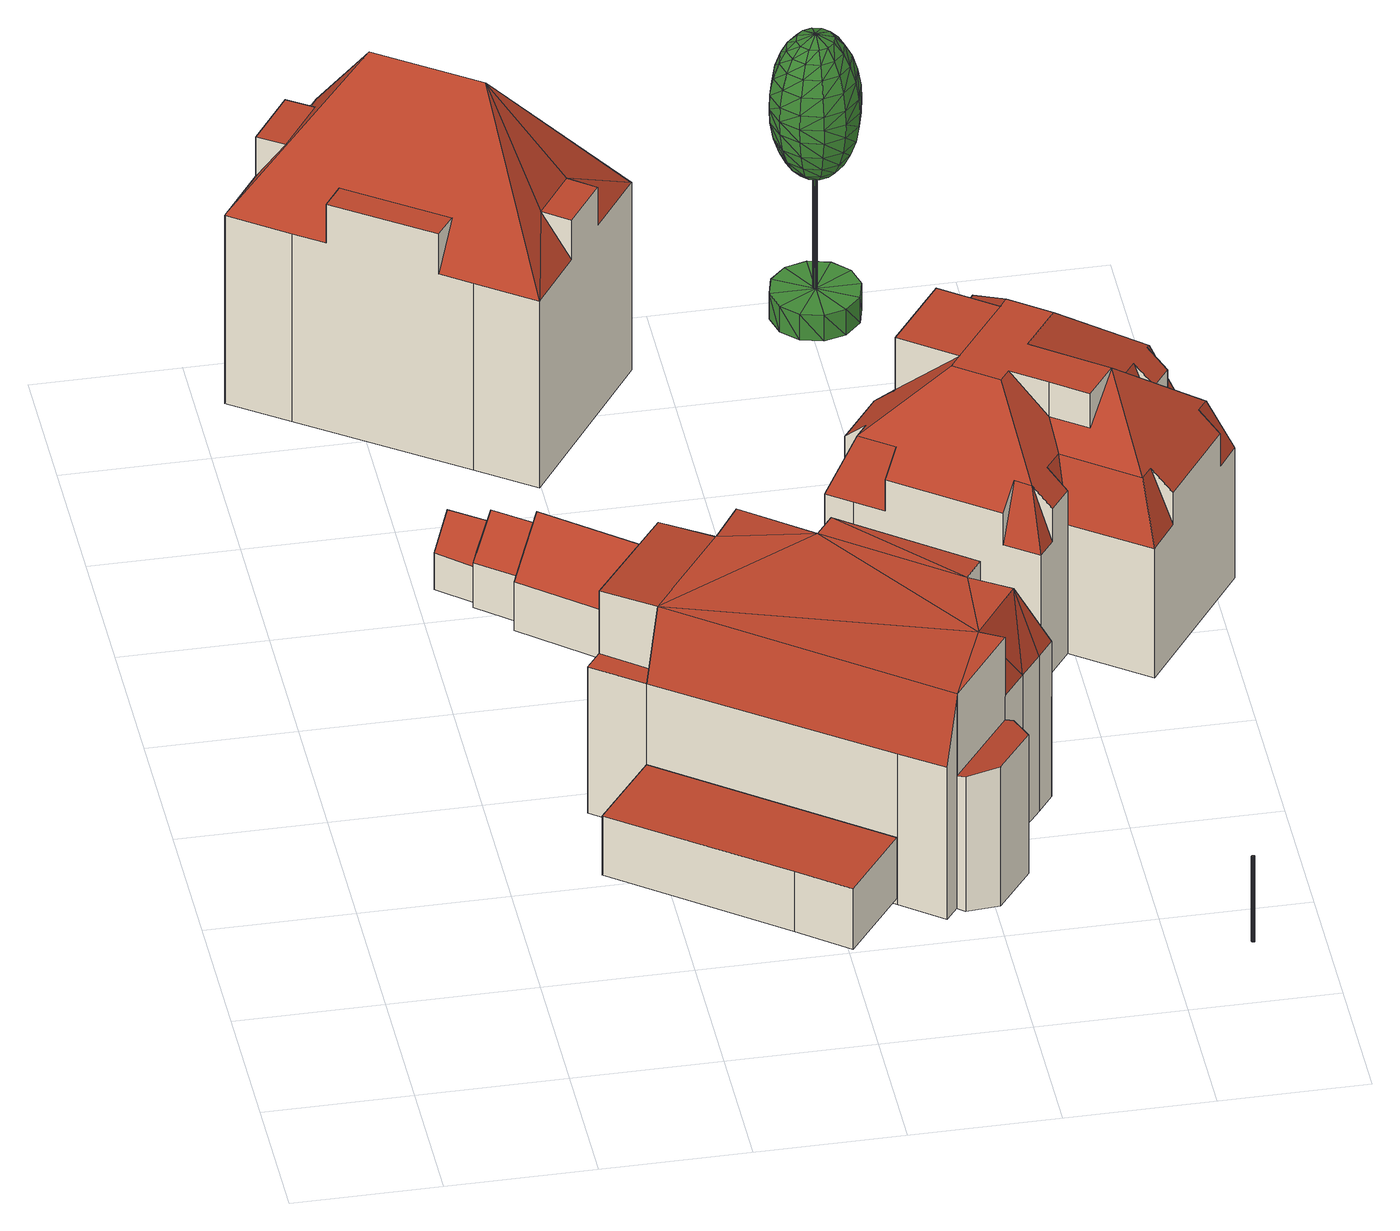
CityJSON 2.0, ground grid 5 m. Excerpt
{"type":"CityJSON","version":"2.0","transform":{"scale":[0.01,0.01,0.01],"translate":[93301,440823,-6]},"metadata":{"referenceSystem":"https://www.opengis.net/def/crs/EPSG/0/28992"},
"CityObjects":{
"building1":{"type":"Building","attributes":{"statusOmschr":"Pand in gebruik","aantalBouwlagen":1,"yearOfConstruction":1918},"address":[{"country":"Nederland","locality":"Rotterdam"}],"geometry":[{"type":"Solid","lod":"2","boundaries":[[[[0,1,2,3]],[[2,1,4,5,6]],[[7,8,0,3,9]],[[8,4,1,0]],[[4,8,7,5]],[[5,7,9,6]],[[6,9,3,2]]]],"semantics":{"surfaces":[{"type":"WallSurface"},{"type":"RoofSurface"},{"type":"GroundSurface"}],"values":[[0,1,2,0,0,0,0]]}}]},
"building2":{"type":"Building","attributes":{"statusOmschr":"Pand in gebruik","aantalBouwlagen":1,"yearOfConstruction":1918},"address":[{"country":"Nederland","locality":"Rotterdam"}],"geometry":[{"type":"Solid","lod":"2","boundaries":[[[[10,11,12,13,14,15,16]],[[17,10,16,18]],[[17,19,20,21,11,10]],[[19,22,23,24,20]],[[23,22,25,26]],[[27,28,29,30]],[[31,32,33,34]],[[35,34,33,36,37]],[[26,38,13,39]],[[39,13,12,40]],[[40,12,11,21]],[[29,32,31,41,30]],[[30,41,42,43]],[[43,42,44,14]],[[14,44,45,15]],[[29,28,25,22,19,17,18,36,33,32]],[[13,38,27,30,43,14]],[[40,24,23,26,39]],[[20,24,40,21]],[[42,41,31,34,35]],[[25,28,27,38,26]],[[45,44,42,35,37]],[[36,18,16,15,45,37]]]],"semantics":{"surfaces":[{"type":"RoofSurface"},{"type":"WallSurface"},{"type":"GroundSurface"}],"values":[[0,1,1,1,1,1,1,1,1,1,1,1,1,1,1,2,0,0,0,0,1,0,1]]}}]},
"building3":{"type":"Building","attributes":{"statusOmschr":"Pand in gebruik","typeOmschr":"vrijstaand","aantalBouwlagen":3,"hoogste_bouwlaag":2,"laagste_bouwlaag":0,"yearOfConstruction":1931},"address":[{"country":"Nederland","locality":"Rotterdam","thoroughfareNumber":"1","thoroughfareName":"Plaszicht","postcode":"3054AV"}],"geometry":[{"type":"Solid","lod":"2","boundaries":[[[[46,47,48,49]],[[50,51,52]],[[53,54,55]],[[56,57,58]],[[59,60,61]],[[62,63,64]],[[65,66,67]],[[68,69,70]],[[71,72,73]],[[48,74,75,49]],[[76,46,49,75]],[[77,47,46,76]],[[78,79,80,81]],[[82,83,79,78]],[[83,82,84,85,60,59,57,56]],[[85,84,86,87]],[[63,62,87,86,88,89,66,65]],[[89,88,90,91]],[[70,69,91,90,92,93,71,73]],[[47,77,81,80,50,52,94]],[[95,96,74,48,97,55,54]],[[96,95,93,92]],[[47,94,97,48]],[[98,72,93]],[[72,71,93]],[[98,91,68]],[[68,91,69]],[[98,68,72]],[[74,96,92,90,88,86,84,82,78,81,77,76,75]],[[94,52,51,53,55,97]],[[56,58,61,60,85,99,80,79,83]],[[91,98,99,85,87,62,64,67,66,89]],[[53,51,50,80,99,98,93,95,54]],[[59,61,58,57]],[[64,63,65,67]],[[68,70,73,72]]]],"semantics":{"surfaces":[{"type":"RoofSurface"},{"type":"WallSurface"},{"type":"GroundSurface"}],"values":[[0,1,1,1,1,1,1,1,1,1,1,1,1,1,1,1,1,1,1,1,1,1,1,0,0,0,0,0,2,0,0,0,0,0,0,0]]}}]},
"building4":{"type":"Building","attributes":{"statusOmschr":"Pand in gebruik","typeOmschr":"vrijstaand","aantalBouwlagen":3,"hoogste_bouwlaag":1,"laagste_bouwlaag":1,"yearOfConstruction":1918},"address":[{"country":"Nederland","locality":"Rotterdam","thoroughfareNumber":"195","thoroughfareName":"Straatweg","postcode":"3054AD"}],"geometry":[{"type":"Solid","lod":"2","boundaries":[[[[100,101,102,103]],[[104,105,106]],[[105,107,108]],[[109,104,106]],[[106,105,110]],[[109,106,111]],[[104,112,105]],[[113,114,104]],[[114,112,104]],[[112,107,105]],[[115,105,108]],[[106,116,111]],[[117,104,109]],[[103,102,112]],[[118,119,120,121]],[[121,120,122,123]],[[123,122,124,125]],[[126,127,125,124]],[[128,129,127,126]],[[130,131,132,133,117,109,111,116]],[[134,135,133,132]],[[134,136,137,138,139,135]],[[140,141,137,136]],[[141,140,142,101,100,143,144,145]],[[102,146,147,148]],[[148,147,149,150]],[[101,142,146,102]],[[145,144,114,151]],[[151,114,113,152]],[[152,113,139,138]],[[153,150,149,119,118]],[[115,129,128,154,155]],[[108,107,156,129,115]],[[155,154,157,158]],[[158,157,131,130]],[[153,118,156,107]],[[143,100,103,112]],[[105,115,155]],[[110,158,130]],[[110,155,158]],[[110,105,155]],[[126,124,122,120,119,149,147,146,142,140,136,134,132,131,157,154,128]],[[116,110,130]],[[116,106,110]],[[107,112,102,148,150,153]],[[143,112,114,144]],[[135,139,113,104,117,133]],[[137,141,145,151,152,138]],[[127,129,156,118,121,123,125]]]],"semantics":{"surfaces":[{"type":"RoofSurface"},{"type":"WallSurface"},{"type":"GroundSurface"}],"values":[[0,0,0,0,0,0,0,0,0,0,1,1,1,1,1,1,1,1,1,1,1,1,1,1,1,1,1,1,1,1,1,1,1,1,1,1,1,0,0,0,0,2,0,0,0,0,0,0,0]]}}]},
"cityfurniture1":{"type":"CityFurniture","attributes":{"Brondatum":"12-06-2019","Thema":"Lichtmasten","Nivo":"0","Klasse":"Verbindingsweg 2-zijdig","Objecthoogte":"10","Geplaatst_op":"02-12-2010","Datum_laatste_mutatie":"07-06-2019","Straatnaam":"Straatweg","Buurtnaam":"Hillegersberg Noord","Buurt_nummer":"62","Wijknaam":"Hillegersberg-Schiebroek","Wijknummer":"6","Lichtpunttype":"Straatverlichting","Nummer":"20","Beheerobject":"71935/OVL-020","Lamptype":"CPO-TW 140W KL.728","Armatuurtype":"4767 ARM SGS 453 1X CPO-TW 140W K EB OC FG EVSA VLAK GLAS LS-6","Uithoudertype":"UITHOUDER OV CONVERSIEMODEL","Masttype":"TRAMMAST LPH 10M"},"geometry":[{"type":"MultiSurface","lod":"2","boundaries":[[[159,160,161,162]],[[162,161,163,164]],[[164,163,165,166]],[[166,165,167,168]],[[168,167,169,170]],[[170,169,171,172]],[[172,171,173,174]],[[174,173,175,176]],[[176,175,177,178]],[[178,177,179,180]],[[180,179,181,182]],[[182,181,183,184]],[[184,183,185,186]],[[186,185,187,188]],[[188,187,189,190]],[[190,189,191,192]],[[192,191,193,194]],[[194,193,195,196]],[[196,195,197,198]],[[198,197,199,200]],[[200,199,201,202]],[[202,201,203,204]],[[204,203,205,206]],[[206,205,160,159]],[[159,162,164,166,168,170,172,174,176,178,180,182,184,186,188,190,192,194,196,198,200,202,204,206]]]}]},
"building5":{"type":"Building","attributes":{"statusOmschr":"Pand in gebruik","typeOmschr":"vrijstaand","aantalBouwlagen":2,"hoogste_bouwlaag":1,"laagste_bouwlaag":0,"yearOfConstruction":1922},"address":[{"country":"Nederland","locality":"Rotterdam","thoroughfareNumber":"197","thoroughfareName":"Straatweg","postcode":"3054AD"}],"geometry":[{"type":"Solid","lod":"2","boundaries":[[[[207,208,209,210,211]],[[212,213,214,215,216,217,218]],[[219,220,221]],[[222,223,224]],[[225,213,212]],[[226,227,228]],[[229,230,231,227,226]],[[232,233,234]],[[235,236,237]],[[238,239,240]],[[241,242,243]],[[244,245,246]],[[210,247,211]],[[248,249,250]],[[251,252,253]],[[254,255,256]],[[240,257,258]],[[259,260,261]],[[262,261,263]],[[264,265,266]],[[267,268,269]],[[217,270,218]],[[244,246,271,272,273,274,243,242]],[[274,273,275,276,253,252,256,255]],[[277,278,276,275]],[[279,280,281,282]],[[283,284,280,279]],[[285,284,283,286,287,288]],[[287,286,289,208,265,264,260,259]],[[208,289,290,209]],[[247,210,209,290,215,214,249,248]],[[217,216,291,292]],[[237,236,292,291,293,294,232,234]],[[294,293,272,271,219,221,224,223]],[[277,282,281,295,278]],[[229,226,295,281]],[[230,296,239,238,231]],[[285,288,239,296]],[[261,262,257,240]],[[297,298,299]],[[299,298,268,267]],[[276,278,300,251,253]],[[272,293,291,216,215,290,289,286,283,279,282,277,275,273]],[[295,226,228,300,278]],[[281,280,284,285,296,230,229]],[[255,254,301,274]],[[301,241,243,274]],[[245,302,271,246]],[[271,302,220,219]],[[220,302,303,269,304,222,224,221]],[[223,222,304,294]],[[304,233,232,294]],[[305,298,297,306,225,212,218,270]],[[305,217,292,307]],[[250,249,214,225]],[[307,292,236,235]],[[225,214,213]],[[227,231,238,240,258,308,300,228]],[[303,309,308,258,263,310,306,297,299,267,269]],[[233,304,269,307,235,237,234]],[[287,259,261,240,239,288]],[[241,301,309,303,302,245,244,242]],[[306,310,207,211,247,248,250,225]],[[252,251,300,308,309,301,254,256]],[[257,262,263,258]],[[261,260,264,266,207,310,263]],[[265,208,207,266]],[[268,298,305,307,269]],[[305,270,217]]]],"semantics":{"surfaces":[{"type":"RoofSurface"},{"type":"WallSurface"},{"type":"GroundSurface"}],"values":[[0,1,1,1,1,1,1,1,1,1,1,1,1,1,1,1,1,1,1,1,1,1,1,1,1,1,1,1,1,1,1,1,1,1,1,1,1,1,1,1,1,0,2,0,0,0,0,0,0,0,0,0,0,0,0,0,0,0,0,0,0,0,0,0,0,0,0,0,0]]}}]},
"tree1":{"type":"SolitaryVegetationObject","attributes":{"Takvrije_zone":"tot 4,50 meter Bereikt","Boomhoogte":"9-12 m.","Boomstatus":"Niet van toepassing","Aanlegjaar":"2007","Brondatum":"13-06-2019","Thema":"Bomen","Laatste_mutatie":"17-05-2019","Stamdiameter":"15","Kroondiameter":"3","Ontwikkeling":"Blijvende Kroon","Boomsortiment_nederlands":"Sierkers","Boomsortiment":"Prunus 'Umineko'","Beheerobjectomschrijving":"12308.bm3","tree_part":"wortel","Wijk":"Hillegersberg Noord","Buurt":"Hillegersberg Noord - 40","Straat":"Plaszicht","Hoogte":"-1.9797143","Geslacht":"Prunus"},"geometry":[{"type":"MultiSurface","lod":"2","boundaries":[[[311,312,313]],[[314,315,313]],[[315,316,317]],[[318,312,311]],[[317,316,319]],[[320,312,318]],[[319,316,321]],[[322,312,320]],[[321,316,323]],[[324,312,322]],[[323,316,325]],[[326,312,324]],[[325,316,327]],[[328,312,326]],[[327,316,329]],[[330,312,328]],[[329,316,331]],[[332,312,330]],[[331,316,333]],[[334,312,332]],[[333,316,335]],[[336,312,334]],[[314,316,315]],[[335,316,314]],[[313,312,336]],[[336,314,313]],[[335,314,336]],[[334,335,336]],[[333,335,334]],[[332,333,334]],[[331,333,332]],[[330,331,332]],[[329,331,330]],[[328,329,330]],[[327,329,328]],[[326,327,328]],[[325,327,326]],[[324,325,326]],[[323,325,324]],[[322,323,324]],[[321,323,322]],[[320,321,322]],[[319,321,320]],[[318,319,320]],[[317,319,318]],[[311,317,318]],[[315,317,311]],[[313,315,311]]]}]},
"tree2":{"type":"SolitaryVegetationObject","attributes":{"Takvrije_zone":"tot 4,50 meter Bereikt","Boomhoogte":"9-12 m.","Boomstatus":"Niet van toepassing","Aanlegjaar":"2007","Laatste_mutatie":"17-05-2019","Stamdiameter":"15","Kroondiameter":"3","Ontwikkeling":"Blijvende Kroon","Boomsortiment_nederlands":"Sierkers","Boomsortiment":"Prunus 'Umineko'","Beheerobjectomschrijving":"12308.bm3","Brondatum":"13-06-2019","Thema":"Bomen","tree_part":"kruin","Wijk":"Hillegersberg Noord","Buurt":"Hillegersberg Noord - 40","Straat":"Plaszicht","Hoogte":"-1.9797143","Geslacht":"Prunus"},"geometry":[{"type":"MultiSurface","lod":"2","boundaries":[[[337,338,339]],[[340,341,339]],[[342,343,340]],[[344,345,338]],[[342,346,347]],[[348,346,349]],[[350,344,351]],[[352,353,348]],[[354,355,352]],[[356,357,354]],[[358,359,356]],[[360,358,361]],[[344,338,337]],[[362,360,361]],[[337,339,363]],[[364,360,362]],[[365,366,364]],[[365,367,366]],[[368,369,367]],[[370,371,368]],[[372,371,370]],[[373,372,374]],[[348,375,346]],[[376,373,374]],[[353,375,348]],[[353,377,375]],[[352,378,353]],[[379,373,376]],[[379,380,381]],[[382,383,380]],[[382,384,383]],[[385,386,384]],[[387,388,385]],[[389,390,387]],[[391,390,389]],[[391,392,390]],[[393,394,392]],[[393,395,394]],[[396,397,395]],[[398,399,396]],[[400,399,398]],[[401,402,400]],[[403,404,402]],[[403,405,404]],[[406,407,405]],[[406,408,407]],[[409,408,410]],[[411,410,412]],[[413,414,412]],[[415,414,413]],[[415,416,414]],[[417,416,418]],[[417,418,419]],[[420,397,421]],[[422,419,423]],[[424,420,425]],[[426,423,427]],[[428,424,429]],[[430,427,431]],[[432,428,433]],[[434,435,431]],[[436,434,437]],[[432,433,438]],[[439,437,440]],[[438,441,442]],[[440,443,439]],[[442,444,445]],[[446,443,447]],[[445,448,449]],[[450,447,451]],[[449,452,453]],[[451,454,450]],[[453,455,456]],[[457,454,458]],[[456,459,460]],[[461,458,462]],[[460,463,464]],[[462,465,461]],[[464,466,467]],[[468,465,469]],[[430,426,427]],[[426,422,423]],[[422,417,419]],[[470,417,422]],[[471,472,470]],[[473,474,471]],[[470,472,417]],[[472,416,417]],[[472,414,416]],[[471,474,472]],[[474,414,472]],[[474,412,414]],[[411,412,474]],[[473,411,474]],[[475,411,473]],[[409,410,411]],[[475,409,411]],[[476,409,475]],[[477,478,476]],[[479,480,477]],[[481,482,479]],[[481,483,482]],[[483,484,485]],[[486,485,484]],[[483,485,482]],[[482,485,487]],[[479,482,480]],[[482,487,480]],[[476,478,409]],[[478,408,409]],[[478,407,408]],[[477,480,478]],[[480,407,478]],[[480,487,407]],[[405,407,487]],[[405,487,404]],[[404,487,485]],[[404,485,486]],[[402,404,486]],[[402,486,400]],[[400,486,399]],[[486,484,399]],[[396,421,397]],[[399,421,396]],[[399,484,421]],[[420,421,425]],[[425,421,484]],[[425,484,483]],[[424,425,429]],[[429,425,483]],[[429,483,481]],[[428,429,433]],[[433,429,481]],[[438,433,441]],[[433,481,441]],[[441,481,479]],[[442,441,444]],[[441,479,444]],[[444,479,477]],[[445,444,448]],[[444,477,448]],[[448,477,476]],[[449,448,452]],[[448,476,452]],[[452,476,475]],[[453,452,455]],[[452,475,455]],[[455,475,473]],[[456,455,459]],[[455,473,459]],[[459,473,471]],[[460,459,463]],[[459,471,463]],[[463,471,470]],[[464,463,466]],[[463,470,466]],[[466,470,422]],[[466,422,426]],[[467,466,426]],[[467,426,430]],[[488,468,469]],[[436,489,434]],[[468,490,465]],[[461,465,490]],[[461,457,458]],[[491,492,457]],[[457,492,454]],[[450,454,492]],[[450,446,447]],[[446,450,492]],[[446,492,491]],[[446,491,443]],[[439,443,491]],[[491,457,439]],[[439,457,461]],[[439,436,437]],[[439,461,436]],[[436,461,490]],[[436,490,489]],[[489,490,468]],[[489,468,488]],[[488,434,489]],[[435,434,488]],[[488,469,435]],[[435,430,431]],[[435,469,430]],[[469,467,430]],[[469,465,467]],[[465,464,467]],[[465,462,464]],[[462,460,464]],[[462,458,460]],[[458,456,460]],[[458,454,456]],[[454,453,456]],[[454,451,453]],[[451,449,453]],[[451,447,449]],[[447,445,449]],[[447,443,445]],[[443,442,445]],[[443,440,442]],[[440,438,442]],[[440,437,438]],[[437,432,438]],[[437,434,432]],[[434,431,432]],[[431,428,432]],[[431,427,428]],[[427,424,428]],[[427,423,424]],[[423,420,424]],[[423,419,420]],[[419,397,420]],[[419,418,397]],[[395,397,418]],[[395,418,394]],[[394,418,416]],[[394,416,415]],[[392,394,415]],[[392,415,390]],[[390,415,413]],[[390,413,387]],[[387,413,388]],[[413,412,388]],[[388,412,410]],[[385,388,386]],[[388,410,386]],[[386,410,408]],[[386,408,406]],[[384,386,406]],[[384,406,383]],[[383,406,405]],[[383,405,403]],[[380,383,403]],[[380,403,381]],[[381,403,402]],[[381,402,401]],[[379,381,373]],[[373,381,401]],[[373,401,372]],[[372,401,371]],[[401,400,371]],[[371,400,398]],[[371,398,368]],[[368,398,369]],[[398,396,369]],[[369,396,395]],[[369,395,393]],[[367,369,393]],[[367,393,366]],[[366,393,392]],[[366,392,391]],[[364,366,391]],[[364,391,360]],[[360,391,389]],[[360,389,358]],[[358,389,359]],[[389,387,359]],[[359,387,385]],[[356,359,357]],[[359,385,357]],[[357,385,384]],[[357,384,382]],[[354,357,382]],[[354,382,355]],[[355,382,380]],[[355,380,379]],[[352,355,378]],[[355,379,378]],[[378,379,376]],[[376,353,378]],[[377,353,376]],[[376,375,377]],[[376,374,375]],[[374,346,375]],[[374,347,346]],[[374,372,347]],[[372,370,347]],[[347,370,342]],[[370,343,342]],[[370,368,343]],[[343,368,367]],[[343,367,365]],[[343,365,340]],[[340,365,341]],[[365,364,341]],[[341,364,362]],[[362,339,341]],[[363,339,362]],[[362,337,363]],[[362,361,337]],[[361,344,337]],[[361,351,344]],[[361,358,351]],[[358,356,351]],[[351,356,350]],[[356,354,350]],[[350,354,352]],[[350,352,348]],[[350,348,349]],[[349,344,350]],[[349,345,344]],[[349,346,345]],[[345,346,342]],[[342,338,345]],[[342,340,338]],[[340,339,338]]]}]},
"tree3":{"type":"SolitaryVegetationObject","attributes":{"Takvrije_zone":"tot 4,50 meter Bereikt","Boomhoogte":"9-12 m.","Boomstatus":"Niet van toepassing","Aanlegjaar":"2007","Brondatum":"13-06-2019","Thema":"Bomen","Laatste_mutatie":"17-05-2019","Stamdiameter":"15","Kroondiameter":"3","Ontwikkeling":"Blijvende Kroon","Boomsortiment_nederlands":"Sierkers","Boomsortiment":"Prunus 'Umineko'","Beheerobjectomschrijving":"12308.bm3","tree_part":"stam","Wijk":"Hillegersberg Noord","Buurt":"Hillegersberg Noord - 40","Straat":"Plaszicht","Hoogte":"-1.9797143","Geslacht":"Prunus"},"geometry":[{"type":"MultiSurface","lod":"2","boundaries":[[[493,494,495]],[[496,497,493]],[[498,496,499]],[[500,499,501]],[[493,502,494]],[[503,501,504]],[[505,506,502]],[[507,508,506]],[[500,501,503]],[[509,510,508]],[[498,499,500]],[[312,511,510]],[[512,496,498]],[[512,497,496]],[[513,497,512]],[[312,510,509]],[[514,515,513]],[[509,508,507]],[[507,506,505]],[[513,515,497]],[[505,502,493]],[[497,505,493]],[[497,515,505]],[[515,507,505]],[[515,514,507]],[[514,509,507]],[[514,513,509]],[[513,312,509]],[[513,512,312]],[[512,511,312]],[[512,498,511]],[[498,510,511]],[[498,500,510]],[[500,508,510]],[[500,503,508]],[[503,506,508]],[[503,504,506]],[[504,502,506]],[[504,501,502]],[[501,494,502]],[[501,499,494]],[[499,495,494]],[[499,496,495]],[[496,493,495]]]}]}
},
"vertices":[
[909,852,392],[909,852,624],[1617,311,629],[1617,311,392],[720,606,624],[1263,192,628],[1429,64,629],[1263,192,392],[720,606,392],[1429,64,392],
[754,2269,572],[710,2306,570],[675,2267,640],[670,2262,649],[803,2153,654],[853,2214,548],[767,2285,544],[754,2269,334],[767,2285,334],[586,2409,334],[586,2409,522],[710,2306,534],[493,2297,334],[493,2297,479],[548,2364,593],[613,2198,334],[613,2198,474],[597,2180,509],[597,2180,334],[732,2069,334],[732,2069,513],[702,2033,525],[702,2033,334],[1045,1749,334],[1045,1749,526],[1139,1863,711],[1195,1931,334],[1195,1931,598],[613,2198,540],[670,2262,588],[675,2267,597],[732,2069,583],[796,2145,709],[796,2145,641],[803,2153,696],[853,2214,595],
[795,3701,635],[770,3665,635],[938,3547,635],[963,3582,635],[727,3695,1117],[664,3605,1275],[727,3695,1273],[901,3439,1276],[964,3528,1117],[964,3528,1274],[278,3717,1119],[278,3717,1273],[364,3657,1275],[149,3534,1274],[149,3534,1121],[235,3473,1276],[302,3138,1120],[302,3138,1272],[360,3221,1270],[623,2911,1275],[623,2911,1117],[682,2995,1270],[964,2970,1276],[1053,2907,1118],[1053,2907,1274],[1167,3070,1119],[1078,3132,1276],[1167,3070,1272],[938,3547,383],[963,3582,383],[795,3701,383],[770,3665,383],[379,3861,383],[379,3861,1117],[416,3913,1117],[416,3913,383],[318,3774,383],[318,3774,1118],[13,3341,383],[13,3341,1122],[204,3207,383],[204,3207,1120],[722,2842,383],[722,2842,1117],[912,2708,383],[912,2708,1116],[1316,3281,383],[1316,3281,1119],[770,3665,1273],[1077,3449,1118],[1077,3449,383],[938,3547,1274],[828,3195,1638],[496,3428,1638],
[791,1043,940],[742,979,940],[909,852,940],[956,914,940],[1526,1195,1204],[1931,575,1205],[1950,879,1201],[1804,261,1203],[2008,532,1205],[1584,1270,1205],[2083,787,1205],[2005,949,1206],[956,914,1194],[1296,1367,1208],[1209,1250,1195],[2008,532,974],[2005,949,971],[1584,1270,970],[1799,255,887],[1799,255,366],[1824,235,366],[1824,235,894],[1939,242,366],[1939,242,912],[2059,399,366],[2059,399,910],[2032,513,366],[2032,513,889],[2008,532,366],[2008,532,882],[2207,794,974],[2207,794,366],[1530,1311,366],[1530,1311,971],[1427,1390,366],[1427,1390,972],[1294,1491,366],[1294,1491,892],[1355,1445,892],[1355,1445,973],[1192,1569,366],[1192,1569,891],[742,979,366],[791,1043,1186],[1045,1376,1183],[1045,1376,891],[909,852,366],[1617,311,366],[1617,311,958],[1759,203,366],[1759,203,963],[1209,1250,891],[1296,1367,891],[1799,255,1177],[2084,632,366],[2084,632,974],[1804,261,886],[2153,722,366],[2153,722,974],
[2769,332,388],[2769,332,55],[2767,332,55],[2767,332,388],[2767,331,55],[2767,331,388],[2766,329,55],[2766,329,388],[2766,328,55],[2766,328,388],[2766,327,55],[2766,327,388],[2767,326,55],[2767,326,388],[2767,324,55],[2767,324,388],[2769,324,55],[2769,324,388],[2770,323,55],[2770,323,388],[2771,323,55],[2771,323,388],[2772,323,55],[2772,323,388],[2774,324,55],[2774,324,388],[2775,324,55],[2775,324,388],[2775,326,55],[2775,326,388],[2776,327,55],[2776,327,388],[2776,328,55],[2776,328,388],[2776,329,55],[2776,329,388],[2775,331,55],[2775,331,388],[2775,332,55],[2775,332,388],[2774,332,55],[2774,332,388],[2772,333,55],[2772,333,388],[2771,333,55],[2771,333,388],[2770,333,55],[2770,333,388],
[1776,1848,1087],[1668,1827,889],[1749,1767,889],[1839,1701,889],[1887,1766,1087],[2331,1438,1019],[2331,1438,888],[2283,1373,888],[2283,1373,379],[2397,1526,379],[2397,1526,883],[2397,1526,1018],[2792,1980,905],[2757,1933,1087],[2792,1980,1033],[2847,1867,1087],[2881,1913,886],[2881,1913,1034],[2274,1480,1087],[2172,2504,883],[2172,2504,1022],[2230,2462,1087],[2172,2504,781],[2150,2521,781],[2150,2521,997],[2930,1739,887],[2869,1784,1087],[2930,1739,1018],[2661,1503,1087],[2725,1456,889],[2725,1456,1015],[2039,2370,997],[2039,2370,885],[2119,2311,1087],[2770,2147,1087],[2828,2104,1022],[2828,2104,880],[2772,2027,1021],[2713,2071,1087],[2772,2027,904],[1839,1701,1011],[2174,1453,1011],[2174,1453,888],[2222,1518,1087],[2405,2433,1087],[2439,2479,1035],[2439,2479,886],[2651,2252,1087],[2684,2297,879],[2684,2297,1036],[2119,2311,1291],[2302,2176,1291],[1882,2116,935],[1882,2116,1019],[1942,2072,1087],[1942,2072,1291],[2125,1936,1291],[1754,1943,1019],[1754,1943,889],[1814,1898,1087],[2494,1658,1291],[2494,1658,1157],[2588,1784,1291],[2339,1568,1087],[2757,2006,904],[2757,2006,379],[2868,2160,379],[2868,2160,882],[2315,2571,379],[2315,2571,884],[2255,2616,379],[2255,2616,883],[2121,2623,379],[2121,2623,781],[2249,2608,781],[2249,2608,379],[1908,2336,379],[1908,2336,781],[1948,2247,781],[1959,2221,379],[1959,2221,935],[1948,2247,885],[1668,1827,379],[1749,1767,379],[2644,1345,379],[2644,1345,886],[2994,1828,379],[2994,1828,890],[2249,2608,883],[2039,2370,781],[2263,1829,1291],[2377,1745,1157],[2377,1745,1291],[2278,2527,1087],[2778,2158,1087],[2663,2003,1087],[2349,1960,1291],[2901,1828,1087],[2387,1633,1087],[2230,1784,1291],[2626,1457,1087],[2327,2211,1291],[2461,2112,1291],[2089,1888,1291],
[2097,3506,402],[1967,3581,402],[2042,3451,402],[2042,3451,302],[2097,3506,302],[1967,3581,302],[2117,3581,302],[2117,3581,402],[2097,3656,302],[2097,3656,402],[2042,3711,302],[2042,3711,402],[1967,3731,302],[1967,3731,402],[1892,3711,302],[1892,3711,402],[1837,3656,302],[1837,3656,402],[1817,3581,302],[1817,3581,402],[1837,3506,302],[1837,3506,402],[1892,3451,302],[1892,3451,402],[1967,3431,302],[1967,3431,402],
[1970,3580,852],[1968,3584,852],[1970,3582,852],[1999,3636,873],[2022,3613,873],[1967,3644,873],[2015,3664,908],[1968,3578,852],[1967,3584,852],[1966,3584,852],[1935,3636,873],[1966,3578,852],[1967,3578,852],[1967,3518,873],[1999,3526,873],[1935,3526,873],[1964,3580,852],[1919,3498,908],[1884,3533,908],[1967,3485,908],[1908,3479,952],[2015,3498,908],[1967,3463,952],[2050,3533,908],[2022,3549,873],[2030,3581,873],[1970,3581,852],[2063,3581,908],[2050,3629,908],[2085,3581,952],[2069,3640,952],[2026,3683,952],[2086,3650,1010],[1967,3677,908],[1967,3699,952],[1919,3664,908],[1884,3629,908],[1912,3613,873],[1964,3582,852],[1904,3581,873],[1964,3581,852],[1912,3549,873],[1871,3581,908],[1849,3581,952],[1865,3640,952],[1865,3522,952],[1830,3581,1010],[1848,3512,1010],[1898,3462,1010],[1839,3507,1074],[1967,3444,1010],[1893,3453,1074],[2026,3479,952],[2036,3462,1010],[2069,3522,952],[2086,3512,1010],[2104,3581,1010],[2095,3507,1074],[2115,3581,1074],[2095,3655,1074],[2117,3581,1127],[2036,3700,1010],[2041,3709,1074],[1967,3718,1010],[1908,3683,952],[1898,3700,1010],[1848,3650,1010],[1893,3709,1074],[1839,3655,1074],[1819,3581,1074],[1837,3656,1127],[1817,3581,1127],[1839,3507,1180],[1837,3506,1127],[1893,3453,1180],[1892,3451,1127],[1967,3433,1074],[1967,3431,1127],[2041,3453,1074],[2042,3451,1127],[2095,3507,1180],[2097,3506,1127],[2115,3581,1180],[2095,3655,1180],[2097,3656,1127],[2104,3581,1244],[2086,3650,1244],[2036,3700,1244],[2041,3709,1180],[2069,3640,1302],[2026,3683,1302],[1967,3699,1302],[1967,3718,1244],[2014,3663,1346],[1967,3676,1346],[1920,3663,1346],[1908,3683,1302],[1936,3635,1381],[1967,3643,1381],[1965,3582,1402],[1913,3612,1381],[1885,3628,1346],[1964,3581,1402],[1905,3581,1381],[1865,3640,1302],[1872,3581,1346],[1913,3550,1381],[1849,3581,1302],[1885,3534,1346],[1966,3579,1402],[1936,3527,1381],[1865,3522,1302],[1920,3499,1346],[1967,3578,1402],[1967,3519,1381],[1908,3479,1302],[1967,3486,1346],[1998,3527,1381],[1967,3463,1302],[2014,3499,1346],[1969,3580,1402],[2021,3550,1381],[2026,3479,1302],[2049,3534,1346],[1970,3581,1402],[2029,3581,1381],[2069,3522,1302],[2062,3581,1346],[2021,3612,1381],[2085,3581,1302],[2049,3628,1346],[1968,3583,1402],[1998,3635,1381],[2086,3512,1244],[2036,3462,1244],[2041,3453,1180],[1967,3444,1244],[1967,3433,1180],[1898,3462,1244],[1848,3512,1244],[1830,3581,1244],[1819,3581,1180],[1848,3650,1244],[1839,3655,1180],[1898,3700,1244],[1893,3709,1180],[1967,3729,1180],[2042,3711,1127],[1967,3731,1127],[1967,3729,1074],[1892,3711,1127],[1967,3584,1402],[1966,3583,1402],[1969,3582,1402],[1965,3580,1402],[1968,3579,1402],
[1973,3592,402],[1967,3596,402],[1971,3595,402],[1971,3595,882],[1973,3592,882],[1963,3582,882],[1967,3596,882],[1961,3585,882],[1963,3595,882],[1963,3595,402],[1960,3589,882],[1961,3592,882],[1974,3589,402],[1961,3592,402],[1973,3585,402],[1960,3589,402],[1971,3582,402],[1961,3585,402],[1963,3582,402],[1967,3581,882],[1971,3582,882],[1973,3585,882],[1974,3589,882]
]}
